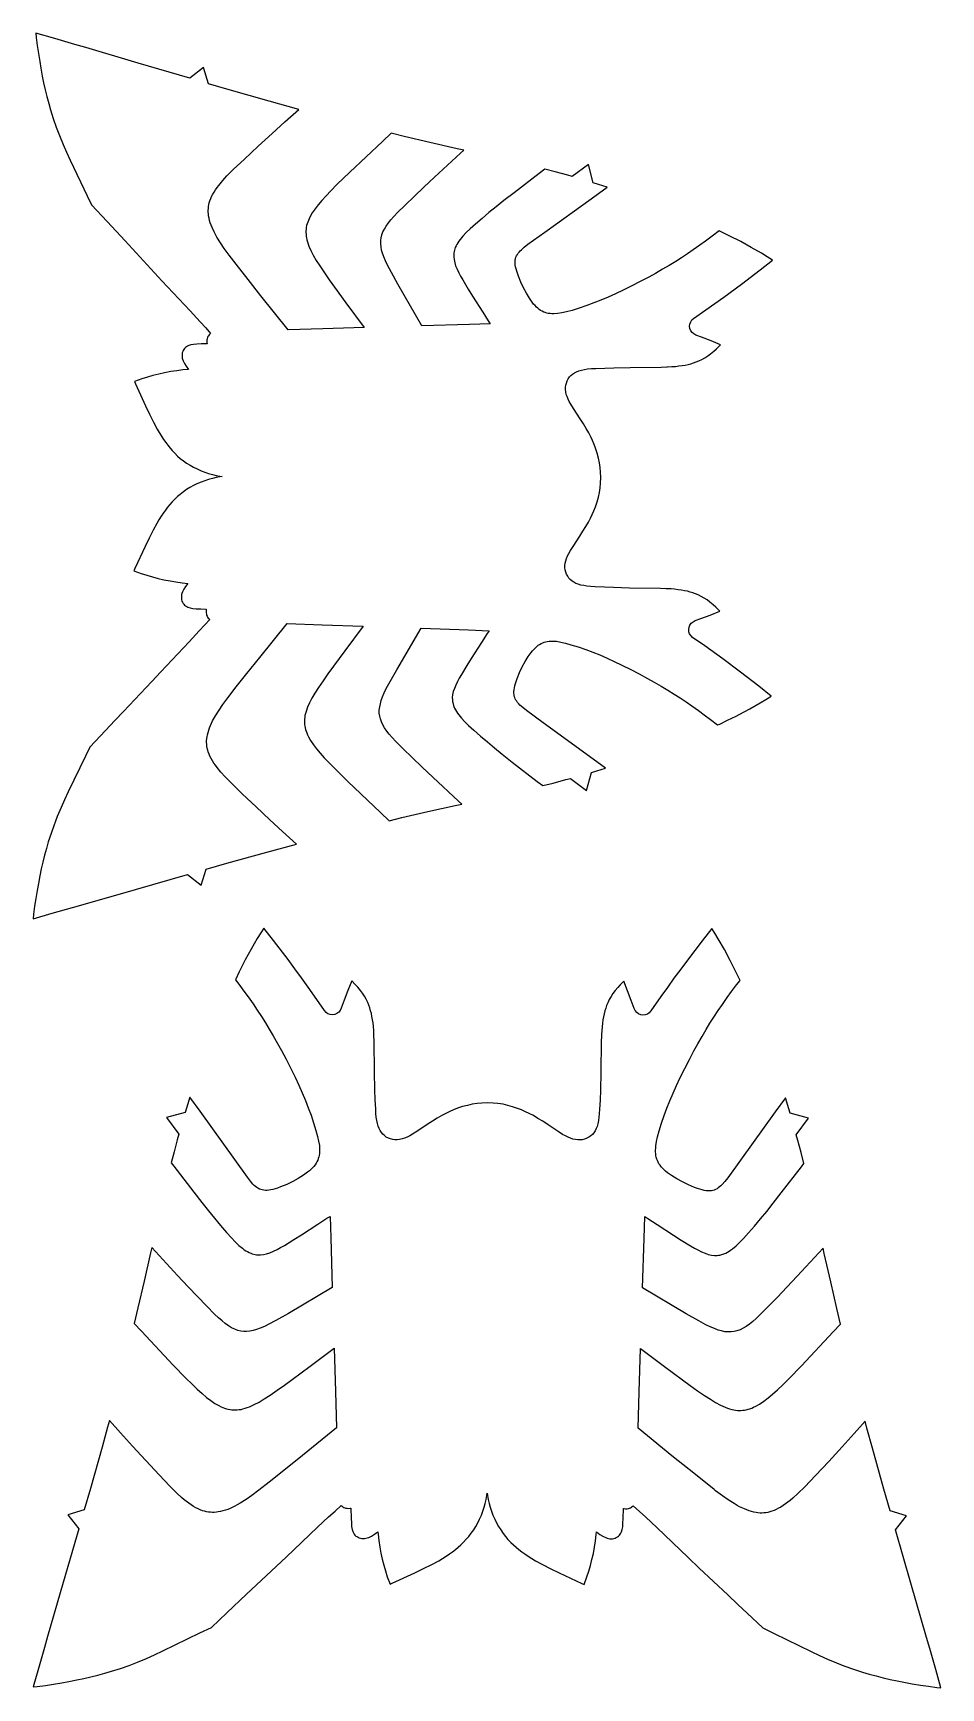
# Model space of a CAD drawing. Extents: x 0 to 21428, y 0 to 15415.
# Drawn here: x 0 to 7764, y 1251 to 15415 of the extents above; entities that cross this region are included whole.
import ezdxf

# ---------------------------------------------------------------- set-up
doc = ezdxf.new("R2010")
doc.units = 0
doc.layers.get('0').update_dxf_attribs({"linetype": 'CONTINUOUS'})

msp = doc.modelspace()

# ---------------------------------------------------------------- linework, layer by layer
for points in [[(0, 7835), (163, 7881), (336, 7930), (428, 7956), (877, 8086), (1320, 8214), (1437, 8121), (1479, 8259), (1656, 8310), (1999, 8405), (2253, 8474), (2134, 8582), (2026, 8681), (1907, 8792), (1788, 8905), (1699, 8991), (1643, 9048), (1606, 9088), (1573, 9129), (1559, 9148), (1545, 9167), (1533, 9187), (1522, 9206), (1512, 9226), (1506, 9242), (1498, 9262), (1493, 9278), (1489, 9294), (1486, 9310), (1485, 9329), (1484, 9343), (1484, 9357), (1486, 9377), (1488, 9391), (1491, 9410), (1496, 9430), (1502, 9449), (1509, 9469), (1517, 9489), (1535, 9528), (1560, 9572), (1590, 9620), (1623, 9668), (1665, 9725), (1677, 9741), (1726, 9804), (1829, 9934), (1938, 10071), (2173, 10362), (2471, 10351), (2824, 10339), (2667, 10129), (2568, 9996), (2522, 9932), (2481, 9872), (2441, 9814), (2410, 9765), (2385, 9722), (2363, 9682), (2347, 9644), (2334, 9609), (2329, 9590), (2325, 9574), (2323, 9558), (2321, 9542), (2320, 9527), (2320, 9514), (2321, 9499), (2323, 9484), (2326, 9469), (2330, 9454), (2340, 9425), (2346, 9410), (2355, 9392), (2373, 9360), (2397, 9324), (2423, 9290), (2454, 9253), (2490, 9213), (2532, 9169), (2583, 9117), (2692, 9010), (2970, 8745), (3044, 8673), (3155, 8700), (3377, 8751), (3610, 8803), (3666, 8816), (3639, 8841), (3418, 9047), (3327, 9133), (3246, 9211), (3163, 9292), (3103, 9352), (3072, 9385), (3046, 9414), (3025, 9441), (3006, 9468), (2991, 9494), (2979, 9519), (2970, 9545), (2964, 9569), (2961, 9593), (2961, 9620), (2964, 9647), (2970, 9675), (2978, 9702), (2989, 9733), (3003, 9767), (3021, 9804), (3053, 9864), (3110, 9965), (3318, 10321), (3723, 10307), (3900, 10300), (3884, 10275), (3836, 10200), (3748, 10063), (3710, 10003), (3663, 9926), (3645, 9894), (3630, 9865), (3615, 9834), (3603, 9806), (3594, 9779), (3588, 9752), (3585, 9728), (3586, 9707), (3587, 9695), (3589, 9684), (3595, 9661), (3599, 9650), (3605, 9636), (3612, 9622), (3620, 9608), (3629, 9595), (3640, 9579), (3664, 9551), (3692, 9520), (3724, 9489), (3769, 9448), (3826, 9398), (3885, 9348), (3946, 9297), (4013, 9243), (4098, 9176), (4312, 9010), (4360, 8974), (4448, 8996), (4557, 9025), (4595, 9035), (4733, 8933), (4775, 9087), (4821, 9101), (4896, 9124), (4759, 9224), (4363, 9512), (4219, 9617), (4188, 9642), (4164, 9663), (4153, 9675), (4144, 9685), (4136, 9696), (4130, 9705), (4124, 9718), (4119, 9729), (4115, 9741), (4113, 9753), (4112, 9766), (4112, 9780), (4113, 9795), (4116, 9811), (4120, 9829), (4125, 9847), (4140, 9890), (4161, 9942), (4184, 9991), (4209, 10037), (4235, 10079), (4259, 10112), (4272, 10128), (4284, 10141), (4296, 10154), (4307, 10164), (4320, 10175), (4332, 10183), (4345, 10190), (4359, 10197), (4371, 10201), (4385, 10205), (4398, 10208), (4413, 10210), (4429, 10211), (4445, 10211), (4477, 10209), (4513, 10203), (4553, 10194), (4600, 10180), (4663, 10161), (4726, 10139), (4787, 10116), (4846, 10092), (4909, 10065), (4971, 10037), (5036, 10005), (5112, 9968), (5183, 9931), (5254, 9892), (5311, 9860), (5373, 9825), (5429, 9791), (5484, 9757), (5535, 9724), (5585, 9691), (5634, 9657), (5691, 9616), (5740, 9581), (5795, 9539), (5854, 9493), (5873, 9501), (5940, 9533), (6012, 9569), (6040, 9583), (6130, 9632), (6219, 9683), (6266, 9712), (6313, 9741), (6207, 9825), (6049, 9946), (5898, 10060), (5746, 10170), (5641, 10243), (5627, 10256), (5615, 10272), (5609, 10291), (5607, 10310), (5610, 10330), (5617, 10348), (5629, 10364), (5644, 10376), (5662, 10386), (5711, 10403), (5791, 10434), (5872, 10468), (5838, 10502), (5816, 10522), (5788, 10545), (5764, 10563), (5739, 10579), (5714, 10594), (5687, 10607), (5664, 10616), (5643, 10624), (5619, 10631), (5597, 10637), (5571, 10642), (5545, 10647), (5518, 10651), (5487, 10654), (5456, 10657), (5420, 10659), (5413, 10659), (5366, 10661), (5102, 10665), (4963, 10669), (4886, 10672), (4808, 10676), (4770, 10679), (4737, 10682), (4710, 10686), (4684, 10691), (4662, 10698), (4643, 10705), (4625, 10714), (4609, 10725), (4594, 10737), (4583, 10750), (4572, 10766), (4563, 10784), (4556, 10802), (4551, 10821), (4549, 10838), (4549, 10858), (4551, 10877), (4556, 10899), (4562, 10919), (4571, 10940), (4582, 10961), (4595, 10985), (4618, 11021), (4676, 11109), (4703, 11151), (4728, 11191), (4750, 11229), (4767, 11263), (4782, 11294), (4797, 11327), (4810, 11360), (4823, 11402), (4835, 11444), (4844, 11484), (4850, 11524), (4854, 11563), (4856, 11610), (4854, 11657), (4850, 11697), (4844, 11736), (4836, 11777), (4825, 11819), (4811, 11861), (4798, 11894), (4784, 11927), (4770, 11959), (4752, 11993), (4730, 12031), (4706, 12071), (4679, 12113), (4621, 12201), (4599, 12238), (4586, 12261), (4575, 12282), (4567, 12304), (4560, 12323), (4556, 12345), (4554, 12365), (4554, 12384), (4556, 12401), (4561, 12420), (4568, 12439), (4577, 12456), (4588, 12472), (4600, 12485), (4614, 12497), (4631, 12508), (4648, 12517), (4667, 12524), (4690, 12530), (4716, 12536), (4742, 12540), (4775, 12543), (4814, 12545), (4891, 12548), (4968, 12551), (5107, 12554), (5372, 12557), (5419, 12558), (5426, 12558), (5462, 12560), (5493, 12562), (5524, 12566), (5551, 12569), (5577, 12574), (5603, 12579), (5625, 12585), (5649, 12592), (5670, 12600), (5693, 12609), (5720, 12622), (5746, 12636), (5770, 12652), (5794, 12670), (5822, 12693), (5845, 12713), (5879, 12747), (5798, 12781), (5718, 12812), (5669, 12830), (5652, 12840), (5636, 12852), (5625, 12868), (5617, 12886), (5615, 12906), (5617, 12925), (5624, 12944), (5635, 12960), (5649, 12973), (5754, 13045), (5907, 13154), (6060, 13267), (6218, 13388), (6324, 13471), (6278, 13501), (6231, 13530), (6142, 13581), (6052, 13630), (5953, 13681), (5886, 13713), (5867, 13722), (5807, 13676), (5752, 13635), (5703, 13599), (5646, 13559), (5596, 13525), (5546, 13492), (5496, 13460), (5440, 13426), (5383, 13393), (5322, 13358), (5265, 13326), (5193, 13288), (5122, 13251), (5046, 13214), (4980, 13183), (4918, 13155), (4855, 13129), (4796, 13105), (4735, 13083), (4671, 13061), (4609, 13042), (4561, 13029), (4522, 13020), (4486, 13014), (4453, 13012), (4437, 13013), (4422, 13014), (4406, 13016), (4394, 13018), (4379, 13023), (4367, 13027), (4354, 13034), (4341, 13041), (4329, 13049), (4316, 13060), (4305, 13070), (4293, 13083), (4281, 13096), (4268, 13112), (4245, 13145), (4219, 13188), (4194, 13234), (4171, 13283), (4150, 13335), (4136, 13378), (4131, 13396), (4127, 13414), (4124, 13430), (4123, 13445), (4123, 13459), (4124, 13473), (4127, 13484), (4130, 13496), (4135, 13508), (4142, 13520), (4148, 13530), (4156, 13540), (4165, 13550), (4176, 13561), (4200, 13583), (4232, 13607), (4376, 13712), (4774, 13997), (4911, 14096), (4836, 14120), (4790, 14134), (4749, 14289), (4611, 14187), (4572, 14198), (4464, 14227), (4376, 14250), (4328, 14214), (4113, 14049), (4027, 13982), (3960, 13929), (3899, 13879), (3840, 13829), (3783, 13780), (3737, 13739), (3704, 13707), (3676, 13677), (3653, 13649), (3641, 13633), (3632, 13620), (3624, 13606), (3617, 13593), (3611, 13579), (3607, 13568), (3600, 13545), (3598, 13533), (3597, 13522), (3597, 13500), (3600, 13476), (3606, 13449), (3614, 13423), (3626, 13394), (3641, 13363), (3656, 13334), (3674, 13302), (3720, 13224), (3757, 13164), (3845, 13027), (3892, 12952), (3908, 12926), (3731, 12921), (3326, 12909), (3120, 13267), (3064, 13367), (3032, 13428), (3014, 13465), (3000, 13499), (2989, 13530), (2981, 13557), (2976, 13585), (2973, 13612), (2973, 13639), (2976, 13663), (2982, 13687), (2992, 13713), (3004, 13738), (3019, 13763), (3039, 13791), (3060, 13817), (3085, 13846), (3117, 13879), (3178, 13939), (3261, 14020), (3342, 14097), (3433, 14182), (3656, 14387), (3683, 14412), (3627, 14425), (3394, 14479), (3173, 14531), (3062, 14558), (2987, 14487), (2708, 14224), (2599, 14118), (2547, 14065), (2505, 14022), (2469, 13983), (2437, 13946), (2411, 13911), (2387, 13876), (2369, 13844), (2360, 13826), (2354, 13811), (2343, 13782), (2339, 13767), (2336, 13752), (2334, 13737), (2333, 13722), (2333, 13709), (2334, 13694), (2335, 13678), (2338, 13662), (2341, 13646), (2346, 13627), (2359, 13592), (2375, 13554), (2396, 13513), (2422, 13470), (2452, 13422), (2491, 13363), (2533, 13303), (2578, 13239), (2676, 13105), (2832, 12894), (2478, 12884), (2180, 12875), (1947, 13167), (1839, 13305), (1738, 13436), (1677, 13515), (1635, 13572), (1602, 13620), (1572, 13669), (1548, 13713), (1530, 13752), (1522, 13772), (1515, 13792), (1509, 13811), (1505, 13831), (1501, 13850), (1499, 13865), (1498, 13884), (1498, 13898), (1499, 13913), (1501, 13931), (1503, 13947), (1507, 13963), (1512, 13979), (1520, 13999), (1527, 14015), (1537, 14035), (1548, 14054), (1560, 14073), (1574, 14092), (1588, 14111), (1622, 14152), (1658, 14192), (1715, 14249), (1804, 14334), (1924, 14447), (2044, 14557), (2153, 14656), (2272, 14762), (2018, 14833), (1676, 14930), (1499, 14982), (1458, 15120), (1341, 15028), (899, 15159), (451, 15291), (358, 15318), (186, 15368), (23, 15415), (27, 15377), (36, 15309), (45, 15241), (56, 15173), (66, 15114), (78, 15047), (90, 14989), (103, 14930), (118, 14871), (133, 14812), (149, 14758), (172, 14684), (197, 14611), (225, 14538), (256, 14462), (285, 14396), (317, 14326), (463, 14021), (499, 13944), (632, 13802), (786, 13636), (1102, 13294), (1343, 13037), (1429, 12944), (1477, 12891), (1517, 12843), (1512, 12839), (1505, 12833), (1499, 12825), (1495, 12818), (1491, 12809), (1489, 12799), (1487, 12789), (1487, 12776), (1487, 12763), (1488, 12756), (1441, 12755), (1401, 12753), (1373, 12751), (1349, 12746), (1331, 12740), (1320, 12735), (1311, 12730), (1303, 12723), (1295, 12716), (1289, 12708), (1284, 12699), (1280, 12689), (1276, 12678), (1275, 12667), (1274, 12657), (1274, 12646), (1276, 12634), (1279, 12623), (1283, 12611), (1288, 12599), (1294, 12587), (1308, 12563), (1328, 12537), (1280, 12532), (1228, 12525), (1177, 12518), (1125, 12508), (1075, 12497), (1025, 12484), (977, 12471), (930, 12455), (867, 12432), (876, 12414), (962, 12224), (995, 12152), (1029, 12084), (1060, 12026), (1078, 11995), (1097, 11965), (1116, 11936), (1134, 11911), (1152, 11887), (1171, 11863), (1190, 11841), (1211, 11819), (1236, 11795), (1258, 11775), (1286, 11754), (1313, 11734), (1342, 11716), (1371, 11700), (1402, 11684), (1436, 11669), (1468, 11657), (1500, 11646), (1533, 11637), (1566, 11629), (1597, 11623), (1618, 11620), (1597, 11617), (1566, 11612), (1533, 11604), (1500, 11595), (1468, 11584), (1436, 11572), (1401, 11557), (1371, 11542), (1341, 11526), (1313, 11508), (1285, 11489), (1257, 11467), (1235, 11448), (1210, 11424), (1189, 11402), (1169, 11380), (1150, 11356), (1132, 11332), (1114, 11308), (1095, 11279), (1076, 11248), (1058, 11218), (1026, 11160), (992, 11092), (958, 11020), (871, 10831), (862, 10813), (925, 10789), (972, 10774), (1020, 10760), (1069, 10747), (1119, 10736), (1171, 10726), (1222, 10717), (1274, 10711), (1322, 10705), (1303, 10679), (1288, 10656), (1282, 10644), (1277, 10632), (1273, 10619), (1270, 10609), (1268, 10597), (1268, 10586), (1268, 10575), (1270, 10565), (1273, 10554), (1277, 10544), (1283, 10534), (1288, 10527), (1296, 10519), (1304, 10512), (1314, 10507), (1324, 10502), (1343, 10496), (1367, 10491), (1394, 10488), (1434, 10486), (1481, 10484), (1480, 10478), (1480, 10465), (1480, 10453), (1482, 10442), (1484, 10433), (1488, 10424), (1492, 10416), (1498, 10408), (1505, 10402), (1510, 10397), (1469, 10351), (1421, 10298), (1335, 10205), (1092, 9949), (1014, 9866), (774, 9609), (699, 9530), (619, 9445), (485, 9303), (448, 9227), (301, 8922), (268, 8852), (239, 8786), (207, 8711), (188, 8661), (179, 8638), (153, 8565), (130, 8492), (114, 8437), (98, 8379), (83, 8320), (70, 8261), (58, 8203), (45, 8136), (34, 8077), (23, 8009), (13, 7941), (4, 7873), (0, 7835)], [(0, 1259), (35, 1264), (105, 1273), (175, 1283), (245, 1295), (305, 1305), (374, 1319), (433, 1331), (493, 1345), (554, 1360), (614, 1376), (669, 1393), (748, 1418), (822, 1444), (894, 1472), (971, 1504), (1039, 1535), (1110, 1568), (1426, 1722), (1525, 1769), (1657, 1894), (1824, 2052), (2164, 2371), (2432, 2626), (2527, 2715), (2582, 2764), (2636, 2812), (2642, 2806), (2650, 2800), (2657, 2796), (2666, 2792), (2676, 2789), (2686, 2788), (2699, 2787), (2712, 2788), (2718, 2789), (2720, 2704), (2722, 2662), (2724, 2633), (2729, 2608), (2735, 2589), (2740, 2578), (2746, 2568), (2753, 2559), (2761, 2551), (2769, 2546), (2779, 2540), (2789, 2535), (2800, 2532), (2811, 2530), (2822, 2530), (2833, 2530), (2846, 2532), (2857, 2535), (2870, 2539), (2882, 2545), (2895, 2551), (2919, 2567), (2948, 2588), (2950, 2566), (2956, 2513), (2965, 2457), (2975, 2404), (2986, 2352), (2999, 2301), (3013, 2252), (3029, 2203), (3053, 2138), (3072, 2147), (3266, 2237), (3340, 2272), (3410, 2308), (3469, 2340), (3501, 2359), (3532, 2378), (3562, 2399), (3587, 2417), (3612, 2436), (3635, 2455), (3659, 2476), (3681, 2497), (3705, 2523), (3726, 2546), (3748, 2575), (3768, 2603), (3786, 2633), (3803, 2663), (3819, 2695), (3834, 2730), (3847, 2763), (3857, 2797), (3867, 2830), (3875, 2865), (3881, 2898), (3884, 2918), (3887, 2898), (3893, 2865), (3901, 2830), (3910, 2797), (3921, 2763), (3933, 2730), (3949, 2695), (3964, 2663), (3981, 2632), (3999, 2603), (4019, 2574), (4041, 2546), (4061, 2522), (4086, 2496), (4108, 2475), (4131, 2455), (4155, 2435), (4180, 2416), (4205, 2398), (4235, 2378), (4266, 2358), (4297, 2339), (4357, 2307), (4427, 2271), (4500, 2236), (4694, 2146), (4713, 2137), (4737, 2201), (4753, 2250), (4767, 2299), (4780, 2350), (4792, 2402), (4802, 2455), (4810, 2511), (4817, 2564), (4819, 2586), (4848, 2565), (4872, 2549), (4884, 2543), (4897, 2537), (4910, 2533), (4920, 2530), (4933, 2528), (4944, 2527), (4956, 2528), (4966, 2530), (4978, 2533), (4988, 2538), (4998, 2543), (5006, 2549), (5014, 2557), (5021, 2566), (5027, 2576), (5032, 2586), (5038, 2606), (5043, 2631), (5045, 2660), (5047, 2702), (5050, 2786), (5055, 2786), (5068, 2785), (5081, 2785), (5091, 2787), (5101, 2789), (5110, 2793), (5118, 2797), (5125, 2803), (5131, 2809), (5132, 2809), (5185, 2762), (5240, 2712), (5335, 2623), (5603, 2367), (5698, 2277), (5942, 2047), (6028, 1966), (6108, 1890), (6240, 1764), (6339, 1717), (6654, 1563), (6726, 1529), (6794, 1498), (6870, 1466), (6905, 1452), (6942, 1438), (7016, 1411), (7095, 1386), (7151, 1369), (7211, 1353), (7271, 1338), (7331, 1324), (7390, 1311), (7460, 1297), (7519, 1287), (7589, 1275), (7659, 1265), (7729, 1255), (7764, 1251), (7720, 1409), (7669, 1588), (7642, 1683), (7508, 2147), (7376, 2604), (7471, 2724), (7329, 2768), (7277, 2951), (7178, 3304), (7132, 3475), (7116, 3533), (7022, 3428), (6920, 3314), (6805, 3190), (6691, 3069), (6599, 2972), (6540, 2914), (6498, 2876), (6475, 2856), (6456, 2840), (6436, 2826), (6416, 2812), (6396, 2799), (6376, 2788), (6355, 2778), (6339, 2770), (6318, 2763), (6302, 2758), (6285, 2753), (6268, 2750), (6249, 2749), (6234, 2748), (6219, 2748), (6199, 2750), (6184, 2752), (6164, 2756), (6144, 2761), (6123, 2767), (6103, 2774), (6083, 2783), (6042, 2802), (6022, 2813), (5996, 2828), (5946, 2860), (5896, 2895), (5837, 2939), (5826, 2948), (5750, 3008), (5610, 3119), (5464, 3237), (5174, 3473), (5184, 3786), (5196, 4156), (5400, 4002), (5553, 3887), (5620, 3839), (5682, 3795), (5743, 3753), (5793, 3721), (5837, 3694), (5880, 3671), (5919, 3653), (5939, 3646), (5955, 3640), (5975, 3635), (5992, 3631), (6008, 3628), (6024, 3626), (6041, 3625), (6054, 3626), (6069, 3627), (6085, 3629), (6100, 3632), (6116, 3636), (6131, 3641), (6147, 3646), (6162, 3653), (6181, 3662), (6214, 3681), (6251, 3705), (6286, 3733), (6325, 3765), (6366, 3803), (6411, 3846), (6463, 3897), (6571, 4009), (6844, 4298), (6906, 4363), (6874, 4499), (6822, 4727), (6767, 4968), (6757, 5015), (6535, 4775), (6446, 4680), (6366, 4595), (6285, 4512), (6219, 4446), (6185, 4413), (6155, 4387), (6127, 4365), (6099, 4345), (6073, 4329), (6046, 4316), (6019, 4307), (5995, 4301), (5970, 4298), (5945, 4298), (5917, 4300), (5888, 4306), (5859, 4314), (5827, 4326), (5792, 4341), (5754, 4360), (5694, 4392), (5586, 4454), (5213, 4674), (5227, 5099), (5233, 5285), (5259, 5268), (5337, 5218), (5476, 5126), (5542, 5084), (5622, 5035), (5656, 5016), (5685, 5000), (5717, 4984), (5747, 4972), (5775, 4962), (5802, 4956), (5827, 4953), (5850, 4953), (5862, 4954), (5874, 4956), (5898, 4963), (5909, 4967), (5924, 4973), (5938, 4981), (5952, 4989), (5966, 4998), (5982, 5010), (6012, 5034), (6043, 5064), (6076, 5098), (6118, 5145), (6170, 5204), (6222, 5266), (6274, 5330), (6330, 5400), (6399, 5489), (6571, 5712), (6591, 5740), (6568, 5834), (6541, 5936), (6527, 5985), (6632, 6127), (6474, 6171), (6463, 6208), (6434, 6302), (6347, 6182), (6050, 5768), (5941, 5618), (5915, 5585), (5893, 5560), (5881, 5548), (5871, 5539), (5860, 5531), (5850, 5524), (5837, 5517), (5825, 5512), (5813, 5509), (5801, 5506), (5786, 5505), (5772, 5505), (5757, 5507), (5740, 5509), (5723, 5513), (5703, 5519), (5683, 5526), (5658, 5535), (5604, 5557), (5553, 5582), (5506, 5608), (5461, 5636), (5427, 5661), (5410, 5674), (5396, 5686), (5384, 5699), (5373, 5711), (5362, 5725), (5353, 5738), (5346, 5751), (5339, 5765), (5334, 5778), (5330, 5793), (5327, 5806), (5325, 5822), (5324, 5839), (5324, 5855), (5325, 5872), (5326, 5890), (5332, 5927), (5341, 5969), (5355, 6018), (5375, 6084), (5398, 6150), (5421, 6213), (5446, 6276), (5474, 6342), (5503, 6406), (5535, 6475), (5574, 6554), (5613, 6629), (5652, 6704), (5685, 6763), (5722, 6827), (5757, 6886), (5789, 6940), (5823, 6992), (5860, 7049), (5896, 7101), (5937, 7160), (5974, 7211), (6017, 7269), (6046, 7307), (6014, 7374), (5963, 7477), (5913, 7570), (5860, 7662), (5831, 7711), (5806, 7751), (5722, 7644), (5597, 7481), (5539, 7403), (5481, 7325), (5425, 7247), (5369, 7168), (5284, 7045), (5270, 7030), (5254, 7019), (5236, 7012), (5216, 7010), (5197, 7013), (5178, 7021), (5163, 7032), (5150, 7048), (5141, 7065), (5116, 7136), (5084, 7218), (5051, 7299), (5022, 7270), (5001, 7247), (4977, 7219), (4959, 7194), (4943, 7169), (4928, 7143), (4915, 7115), (4905, 7092), (4897, 7070), (4889, 7045), (4884, 7022), (4878, 6995), (4873, 6968), (4869, 6941), (4866, 6909), (4863, 6877), (4861, 6840), (4861, 6833), (4859, 6784), (4856, 6521), (4852, 6368), (4849, 6283), (4845, 6205), (4842, 6166), (4839, 6135), (4835, 6107), (4830, 6080), (4823, 6057), (4816, 6038), (4807, 6020), (4796, 6003), (4783, 5988), (4770, 5976), (4753, 5965), (4735, 5955), (4716, 5948), (4697, 5943), (4679, 5941), (4659, 5941), (4639, 5944), (4617, 5949), (4597, 5955), (4575, 5964), (4553, 5975), (4529, 5989), (4491, 6013), (4404, 6071), (4359, 6101), (4318, 6126), (4279, 6149), (4244, 6167), (4212, 6183), (4178, 6198), (4144, 6211), (4101, 6225), (4061, 6237), (4019, 6246), (3976, 6253), (3936, 6257), (3887, 6259), (3839, 6257), (3798, 6253), (3755, 6246), (3714, 6237), (3673, 6226), (3631, 6212), (3596, 6198), (3563, 6184), (3531, 6168), (3496, 6150), (3457, 6127), (3416, 6102), (3370, 6072), (3283, 6014), (3245, 5990), (3221, 5977), (3199, 5966), (3177, 5957), (3157, 5950), (3135, 5945), (3115, 5943), (3095, 5943), (3077, 5945), (3058, 5950), (3039, 5957), (3021, 5966), (3005, 5978), (2991, 5990), (2979, 6005), (2968, 6022), (2959, 6040), (2951, 6059), (2945, 6082), (2939, 6109), (2935, 6137), (2932, 6168), (2930, 6207), (2926, 6285), (2923, 6370), (2920, 6523), (2916, 6786), (2915, 6835), (2915, 6842), (2913, 6879), (2910, 6911), (2907, 6943), (2903, 6970), (2898, 6998), (2893, 7024), (2887, 7047), (2879, 7072), (2872, 7094), (2862, 7118), (2849, 7145), (2834, 7171), (2817, 7197), (2799, 7221), (2776, 7250), (2755, 7273), (2726, 7302), (2693, 7221), (2661, 7138), (2636, 7068), (2626, 7050), (2614, 7035), (2598, 7023), (2580, 7016), (2560, 7013), (2541, 7015), (2522, 7022), (2506, 7033), (2493, 7048), (2408, 7171), (2352, 7250), (2296, 7328), (2238, 7407), (2180, 7485), (2056, 7647), (1972, 7755), (1947, 7715), (1917, 7666), (1865, 7575), (1815, 7482), (1800, 7453), (1763, 7379), (1731, 7312), (1760, 7274), (1803, 7216), (1840, 7165), (1881, 7106), (1916, 7053), (1953, 6997), (1987, 6944), (2019, 6890), (2054, 6831), (2091, 6767), (2123, 6707), (2163, 6633), (2201, 6558), (2240, 6479), (2272, 6410), (2301, 6345), (2329, 6279), (2353, 6217), (2377, 6153), (2399, 6087), (2419, 6022), (2433, 5972), (2442, 5931), (2448, 5893), (2449, 5875), (2450, 5859), (2450, 5842), (2449, 5825), (2446, 5809), (2444, 5796), (2439, 5781), (2435, 5768), (2428, 5754), (2420, 5741), (2412, 5728), (2401, 5714), (2390, 5703), (2377, 5690), (2363, 5677), (2347, 5664), (2312, 5639), (2268, 5611), (2220, 5585), (2170, 5561), (2115, 5539), (2090, 5529), (2070, 5523), (2050, 5517), (2033, 5513), (2016, 5511), (2001, 5509), (1987, 5509), (1973, 5510), (1960, 5513), (1948, 5516), (1936, 5521), (1923, 5529), (1913, 5535), (1902, 5543), (1892, 5552), (1880, 5564), (1858, 5589), (1833, 5622), (1724, 5773), (1428, 6187), (1341, 6308), (1312, 6213), (1300, 6176), (1142, 6133), (1247, 5991), (1233, 5942), (1206, 5839), (1182, 5746), (1203, 5718), (1374, 5494), (1443, 5405), (1499, 5335), (1551, 5271), (1602, 5209), (1654, 5150), (1697, 5102), (1729, 5068), (1760, 5039), (1790, 5014), (1806, 5002), (1820, 4993), (1834, 4985), (1848, 4978), (1863, 4971), (1874, 4967), (1898, 4960), (1910, 4958), (1922, 4957), (1945, 4957), (1970, 4960), (1997, 4966), (2025, 4976), (2055, 4988), (2087, 5004), (2117, 5020), (2150, 5039), (2231, 5088), (2296, 5130), (2435, 5221), (2513, 5271), (2540, 5287), (2546, 5102), (2558, 4677), (2184, 4457), (2076, 4396), (2017, 4364), (1979, 4345), (1943, 4330), (1911, 4318), (1882, 4310), (1854, 4305), (1825, 4302), (1801, 4302), (1776, 4305), (1751, 4311), (1724, 4321), (1698, 4334), (1672, 4350), (1643, 4369), (1616, 4392), (1586, 4418), (1551, 4451), (1486, 4517), (1405, 4601), (1325, 4685), (1236, 4781), (1015, 5021), (1005, 4974), (950, 4733), (897, 4505), (864, 4370), (926, 4304), (1199, 4014), (1307, 3903), (1359, 3852), (1404, 3808), (1445, 3770), (1483, 3738), (1519, 3710), (1555, 3686), (1589, 3667), (1607, 3658), (1623, 3651), (1638, 3645), (1653, 3640), (1669, 3636), (1684, 3633), (1700, 3631), (1715, 3630), (1728, 3630), (1745, 3631), (1761, 3633), (1778, 3635), (1794, 3639), (1814, 3645), (1830, 3650), (1850, 3658), (1890, 3676), (1932, 3698), (1977, 3725), (2027, 3757), (2088, 3799), (2150, 3842), (2217, 3891), (2370, 4005), (2574, 4159), (2585, 3788), (2595, 3476), (2304, 3240), (2158, 3123), (2018, 3012), (1931, 2944), (1872, 2899), (1822, 2864), (1771, 2832), (1746, 2818), (1726, 2807), (1685, 2787), (1664, 2779), (1644, 2772), (1624, 2766), (1603, 2761), (1583, 2757), (1568, 2755), (1548, 2753), (1533, 2753), (1518, 2754), (1499, 2756), (1482, 2759), (1466, 2763), (1449, 2768), (1428, 2776), (1412, 2783), (1392, 2793), (1371, 2805), (1351, 2817), (1332, 2831), (1312, 2846), (1292, 2861), (1269, 2881), (1228, 2919), (1169, 2978), (1077, 3075), (964, 3196), (849, 3321), (746, 3434), (653, 3540), (637, 3482), (590, 3311), (491, 2958), (438, 2775), (297, 2732), (391, 2612), (258, 2154), (123, 1691), (96, 1596), (45, 1418), (0, 1259)]]:
    msp.add_lwpolyline(points)

doc.saveas('drawing.dxf')
